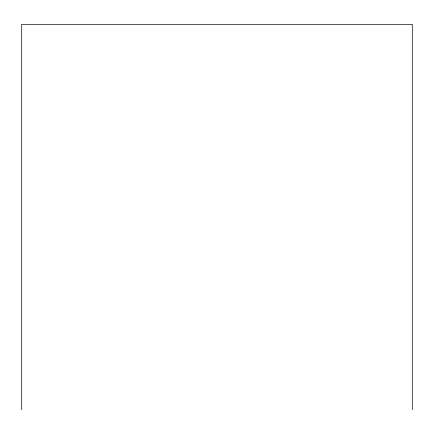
<?xml version="1.0" encoding="UTF-8"?>
<svg xmlns="http://www.w3.org/2000/svg" width="434" height="434" viewBox="0 0 434 434"><rect width="100%" height="100%" fill="white"/><g stroke="black" fill="none" stroke-linecap="round" stroke-linejoin="round"><path stroke-width="0.65" d="M412.3 409.68L412.3 24.32L21.7 24.32L21.7 409.68"/></g></svg>
